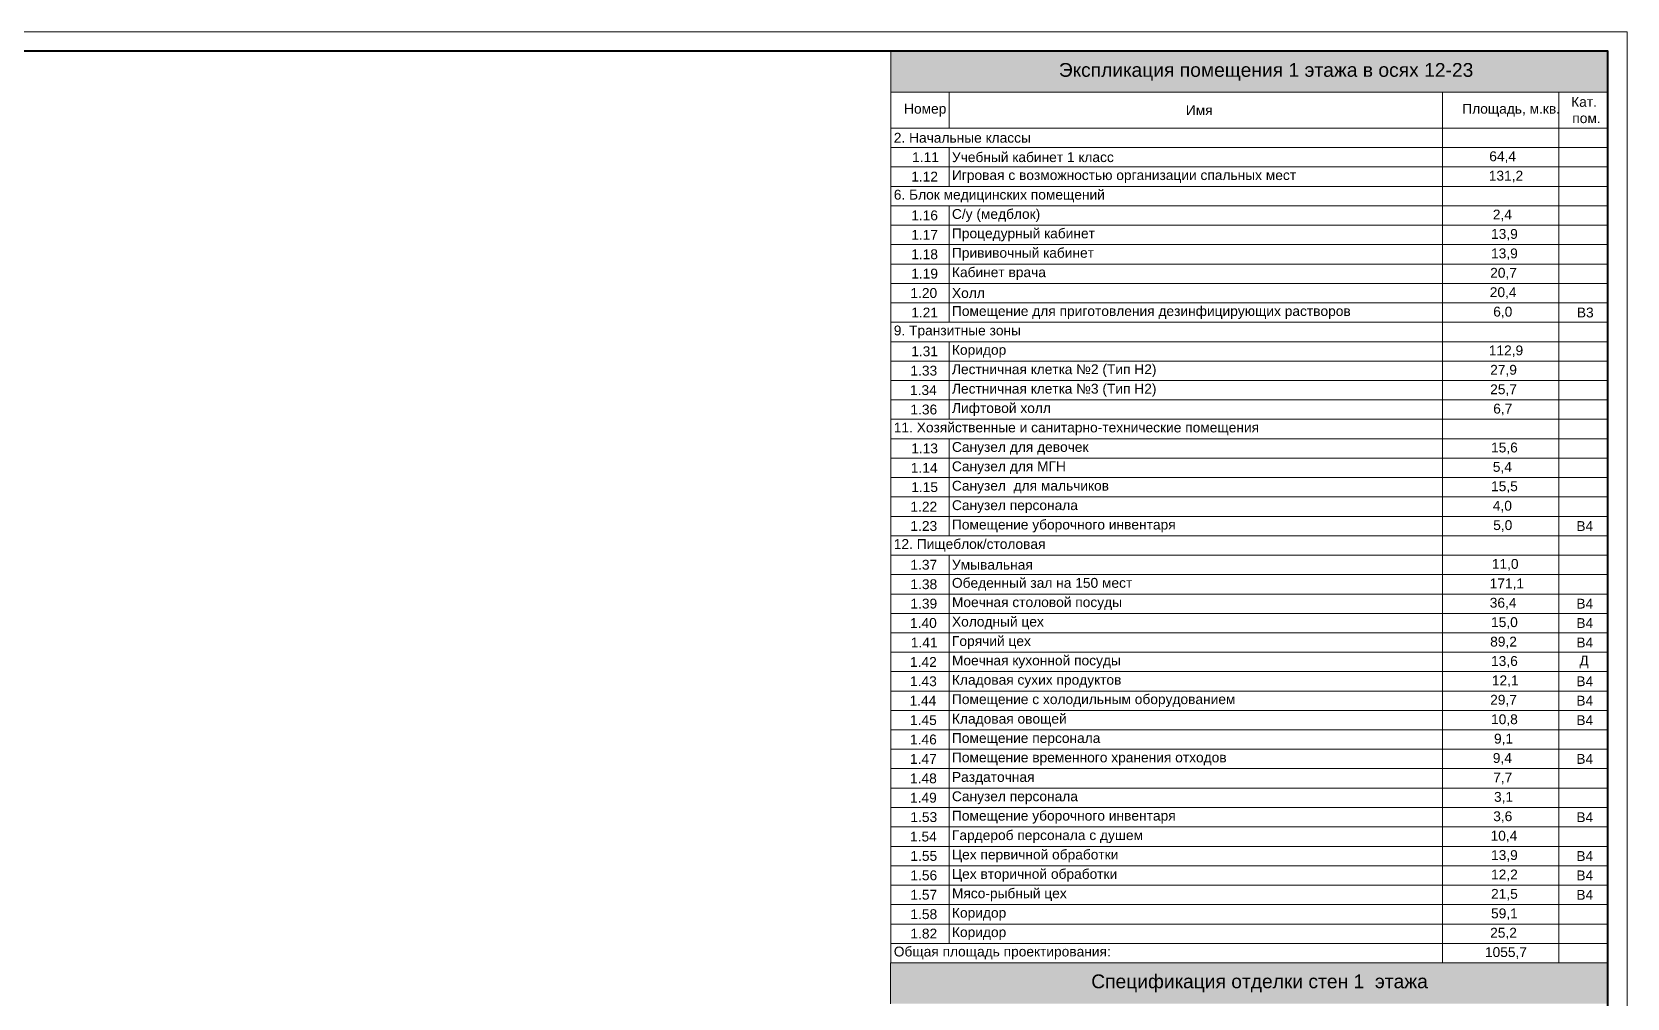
# Model space of a CAD drawing. Header units: millimetres. Extents: x -3817 to 677485, y -22715 to 103890.
# Drawn here: x 3606 to 5227, y -18451 to -17469 of the extents above; entities that cross this region are included whole.
import ezdxf

# ---------------------------------------------------------------- set-up
doc = ezdxf.new("R2010")
doc.units = ezdxf.units.MM
doc.layers.add('PDF _Геометрия', color=7, linetype='Continuous', true_color=0x1d1d1d)
doc.layers.add('PDF _Сплошная заливка', color=7, linetype='Continuous', true_color=0xffffff)
doc.layers.add('PDF _Текст', color=7, linetype='Continuous')
doc.styles.add('PDF GOST-Common', font='arial.ttf')

msp = doc.modelspace()

# ---------------------------------------------------------------- linework, layer by layer
at = {"layer": 'PDF _Геометрия', "color": 7, "lineweight": 9}
for points in [[(5227.1, -17468.5), (1916.2, -17468.5), (1916.2, -19807), (5227.1, -19807)], [(4479.1, -18414.7), (4479.1, -18395), (4538.1, -18395), (5039.7, -18395), (5157.8, -18395), (5207.5, -18395), (5207.5, -18414.7), (5157.8, -18414.7), (5039.7, -18414.7), (4538.1, -18414.7)]]:
    msp.add_lwpolyline(points, close=True, dxfattribs=at)
at = {"layer": 'PDF _Геометрия', "color": 7, "lineweight": 40}
msp.add_lwpolyline([(5207.5, -19787.3), (5207.5, -17488.2), (1995, -17488.2), (1995, -19787.3)], close=True, dxfattribs=at)
at = {"layer": 'PDF _Геометрия', "color": 7, "lineweight": 9}
for points in [[(4479.1, -17529.9), (4479.1, -17488.2), (5207.5, -17488.2), (5207.5, -17529.9), (5207.5, -17566.4)], [(5207.5, -17529.9), (4479.1, -17529.9), (4479.1, -17566.4)], [(4538.1, -17529.9), (4538.1, -17566.4)], [(5039.7, -17529.9), (5039.7, -17566.4), (5039.7, -17586.1), (5039.7, -17605.8), (5039.7, -17625.6), (5039.7, -17645.3), (5039.7, -17665), (5039.7, -17684.7), (5039.7, -17704.5), (5039.7, -17724.2), (5039.7, -17743.9), (5039.7, -17763.7), (5039.7, -17783.4), (5039.7, -17803.1), (5039.7, -17822.9), (5039.7, -17842.6), (5039.7, -17862.3), (5039.7, -17882), (5039.7, -17901.8), (5039.7, -17921.5), (5039.7, -17941.2), (5039.7, -17961), (5039.7, -17980.7), (5039.7, -18000.4), (5039.7, -18020.2), (5039.7, -18039.9), (5039.7, -18059.6), (5039.7, -18079.3), (5039.7, -18099.1), (5039.7, -18118.8), (5039.7, -18138.5), (5039.7, -18158.3), (5039.7, -18178), (5039.7, -18197.7), (5039.7, -18217.4), (5039.7, -18237.2), (5039.7, -18256.9), (5039.7, -18276.6), (5039.7, -18296.4), (5039.7, -18316.1), (5039.7, -18335.8), (5039.7, -18355.6), (5039.7, -18375.3), (5039.7, -18395), (5039.7, -18414.7)], [(5157.8, -17529.9), (5157.8, -17566.4), (5157.8, -17586.1), (5157.8, -17605.8), (5157.8, -17625.6), (5157.8, -17645.3), (5157.8, -17665), (5157.8, -17684.7), (5157.8, -17704.5), (5157.8, -17724.2), (5157.8, -17743.9), (5157.8, -17763.7), (5157.8, -17783.4), (5157.8, -17803.1), (5157.8, -17822.9), (5157.8, -17842.6), (5157.8, -17862.3), (5157.8, -17882), (5157.8, -17901.8), (5157.8, -17921.5), (5157.8, -17941.2), (5157.8, -17961), (5157.8, -17980.7), (5157.8, -18000.4), (5157.8, -18020.2), (5157.8, -18039.9), (5157.8, -18059.6), (5157.8, -18079.3), (5157.8, -18099.1), (5157.8, -18118.8), (5157.8, -18138.5), (5157.8, -18158.3), (5157.8, -18178), (5157.8, -18197.7), (5157.8, -18217.4), (5157.8, -18237.2), (5157.8, -18256.9), (5157.8, -18276.6), (5157.8, -18296.4), (5157.8, -18316.1), (5157.8, -18335.8), (5157.8, -18355.6), (5157.8, -18375.3), (5157.8, -18395), (5157.8, -18414.7)], [(5207.5, -17586.1), (5207.5, -17566.4), (5157.8, -17566.4), (5039.7, -17566.4), (4538.1, -17566.4), (4479.1, -17566.4), (4479.1, -17586.1)], [(5207.5, -17605.8), (5207.5, -17586.1), (5157.8, -17586.1), (5039.7, -17586.1), (4538.1, -17586.1), (4479.1, -17586.1), (4479.1, -17605.8)], [(4538.1, -17586.1), (4538.1, -17605.8), (4538.1, -17625.6)], [(5207.5, -17625.6), (5207.5, -17605.8), (5157.8, -17605.8), (5039.7, -17605.8), (4538.1, -17605.8), (4479.1, -17605.8), (4479.1, -17625.6)], [(5207.5, -17645.3), (5207.5, -17625.6), (5157.8, -17625.6), (5039.7, -17625.6), (4538.1, -17625.6), (4479.1, -17625.6), (4479.1, -17645.3)], [(5207.5, -17665), (5207.5, -17645.3), (5157.8, -17645.3), (5039.7, -17645.3), (4538.1, -17645.3), (4479.1, -17645.3), (4479.1, -17665)], [(4538.1, -17645.3), (4538.1, -17665), (4538.1, -17684.7), (4538.1, -17704.5), (4538.1, -17724.2), (4538.1, -17743.9), (4538.1, -17763.7)], [(5207.5, -17684.7), (5207.5, -17665), (5157.8, -17665), (5039.7, -17665), (4538.1, -17665), (4479.1, -17665), (4479.1, -17684.7)], [(5207.5, -17704.5), (5207.5, -17684.7), (5157.8, -17684.7), (5039.7, -17684.7), (4538.1, -17684.7), (4479.1, -17684.7), (4479.1, -17704.5)], [(5207.5, -17724.2), (5207.5, -17704.5), (5157.8, -17704.5), (5039.7, -17704.5), (4538.1, -17704.5), (4479.1, -17704.5), (4479.1, -17724.2)], [(5207.5, -17743.9), (5207.5, -17724.2), (5157.8, -17724.2), (5039.7, -17724.2), (4538.1, -17724.2), (4479.1, -17724.2), (4479.1, -17743.9)], [(5207.5, -17763.7), (5207.5, -17743.9), (5157.8, -17743.9), (5039.7, -17743.9), (4538.1, -17743.9), (4479.1, -17743.9), (4479.1, -17763.7)], [(5207.5, -17783.4), (5207.5, -17763.7), (5157.8, -17763.7), (5039.7, -17763.7), (4538.1, -17763.7), (4479.1, -17763.7), (4479.1, -17783.4)], [(5207.5, -17803.1), (5207.5, -17783.4), (5157.8, -17783.4), (5039.7, -17783.4), (4538.1, -17783.4), (4479.1, -17783.4), (4479.1, -17803.1)], [(4538.1, -17783.4), (4538.1, -17803.1), (4538.1, -17822.9), (4538.1, -17842.6), (4538.1, -17862.3)], [(5207.5, -17822.9), (5207.5, -17803.1), (5157.8, -17803.1), (5039.7, -17803.1), (4538.1, -17803.1), (4479.1, -17803.1), (4479.1, -17822.9)], [(5207.5, -17842.6), (5207.5, -17822.9), (5157.8, -17822.9), (5039.7, -17822.9), (4538.1, -17822.9), (4479.1, -17822.9), (4479.1, -17842.6)], [(5207.5, -17862.3), (5207.5, -17842.6), (5157.8, -17842.6), (5039.7, -17842.6), (4538.1, -17842.6), (4479.1, -17842.6), (4479.1, -17862.3)], [(5207.5, -17882), (5207.5, -17862.3), (5157.8, -17862.3), (5039.7, -17862.3), (4538.1, -17862.3), (4479.1, -17862.3), (4479.1, -17882)], [(5207.5, -17901.8), (5207.5, -17882), (5157.8, -17882), (5039.7, -17882), (4538.1, -17882), (4479.1, -17882), (4479.1, -17901.8)], [(4538.1, -17882), (4538.1, -17901.8), (4538.1, -17921.5), (4538.1, -17941.2), (4538.1, -17961), (4538.1, -17980.7)], [(5207.5, -17921.5), (5207.5, -17901.8), (5157.8, -17901.8), (5039.7, -17901.8), (4538.1, -17901.8), (4479.1, -17901.8), (4479.1, -17921.5)], [(5207.5, -17941.2), (5207.5, -17921.5), (5157.8, -17921.5), (5039.7, -17921.5), (4538.1, -17921.5), (4479.1, -17921.5), (4479.1, -17941.2)], [(5207.5, -17961), (5207.5, -17941.2), (5157.8, -17941.2), (5039.7, -17941.2), (4538.1, -17941.2), (4479.1, -17941.2), (4479.1, -17961)], [(5207.5, -17980.7), (5207.5, -17961), (5157.8, -17961), (5039.7, -17961), (4538.1, -17961), (4479.1, -17961), (4479.1, -17980.7)], [(5207.5, -18000.4), (5207.5, -17980.7), (5157.8, -17980.7), (5039.7, -17980.7), (4538.1, -17980.7), (4479.1, -17980.7), (4479.1, -18000.4)], [(5207.5, -18020.2), (5207.5, -18000.4), (5157.8, -18000.4), (5039.7, -18000.4), (4538.1, -18000.4), (4479.1, -18000.4), (4479.1, -18020.2)], [(4538.1, -18000.4), (4538.1, -18020.2), (4538.1, -18039.9), (4538.1, -18059.6), (4538.1, -18079.3), (4538.1, -18099.1), (4538.1, -18118.8), (4538.1, -18138.5), (4538.1, -18158.3), (4538.1, -18178), (4538.1, -18197.7), (4538.1, -18217.4), (4538.1, -18237.2), (4538.1, -18256.9), (4538.1, -18276.6), (4538.1, -18296.4), (4538.1, -18316.1), (4538.1, -18335.8), (4538.1, -18355.6), (4538.1, -18375.3), (4538.1, -18395)], [(5207.5, -18039.9), (5207.5, -18020.2), (5157.8, -18020.2), (5039.7, -18020.2), (4538.1, -18020.2), (4479.1, -18020.2), (4479.1, -18039.9)], [(5207.5, -18059.6), (5207.5, -18039.9), (5157.8, -18039.9), (5039.7, -18039.9), (4538.1, -18039.9), (4479.1, -18039.9), (4479.1, -18059.6)], [(5207.5, -18079.3), (5207.5, -18059.6), (5157.8, -18059.6), (5039.7, -18059.6), (4538.1, -18059.6), (4479.1, -18059.6), (4479.1, -18079.3)], [(5207.5, -18099.1), (5207.5, -18079.3), (5157.8, -18079.3), (5039.7, -18079.3), (4538.1, -18079.3), (4479.1, -18079.3), (4479.1, -18099.1)], [(5207.5, -18118.8), (5207.5, -18099.1), (5157.8, -18099.1), (5039.7, -18099.1), (4538.1, -18099.1), (4479.1, -18099.1), (4479.1, -18118.8)], [(5207.5, -18138.5), (5207.5, -18118.8), (5157.8, -18118.8), (5039.7, -18118.8), (4538.1, -18118.8), (4479.1, -18118.8), (4479.1, -18138.5)], [(5207.5, -18158.3), (5207.5, -18138.5), (5157.8, -18138.5), (5039.7, -18138.5), (4538.1, -18138.5), (4479.1, -18138.5), (4479.1, -18158.3)], [(5207.5, -18178), (5207.5, -18158.3), (5157.8, -18158.3), (5039.7, -18158.3), (4538.1, -18158.3), (4479.1, -18158.3), (4479.1, -18178)], [(5207.5, -18197.7), (5207.5, -18178), (5157.8, -18178), (5039.7, -18178), (4538.1, -18178), (4479.1, -18178), (4479.1, -18197.7)], [(5207.5, -18217.4), (5207.5, -18197.7), (5157.8, -18197.7), (5039.7, -18197.7), (4538.1, -18197.7), (4479.1, -18197.7), (4479.1, -18217.4)], [(5207.5, -18237.2), (5207.5, -18217.4), (5157.8, -18217.4), (5039.7, -18217.4), (4538.1, -18217.4), (4479.1, -18217.4), (4479.1, -18237.2)], [(5207.5, -18256.9), (5207.5, -18237.2), (5157.8, -18237.2), (5039.7, -18237.2), (4538.1, -18237.2), (4479.1, -18237.2), (4479.1, -18256.9)], [(5207.5, -18276.6), (5207.5, -18256.9), (5157.8, -18256.9), (5039.7, -18256.9), (4538.1, -18256.9), (4479.1, -18256.9), (4479.1, -18276.6)], [(5207.5, -18296.4), (5207.5, -18276.6), (5157.8, -18276.6), (5039.7, -18276.6), (4538.1, -18276.6), (4479.1, -18276.6), (4479.1, -18296.4)], [(5207.5, -18316.1), (5207.5, -18296.4), (5157.8, -18296.4), (5039.7, -18296.4), (4538.1, -18296.4), (4479.1, -18296.4), (4479.1, -18316.1)], [(5207.5, -18335.8), (5207.5, -18316.1), (5157.8, -18316.1), (5039.7, -18316.1), (4538.1, -18316.1), (4479.1, -18316.1), (4479.1, -18335.8)], [(5207.5, -18355.6), (5207.5, -18335.8), (5157.8, -18335.8), (5039.7, -18335.8), (4538.1, -18335.8), (4479.1, -18335.8), (4479.1, -18355.6)], [(5207.5, -18375.3), (5207.5, -18355.6), (5157.8, -18355.6), (5039.7, -18355.6), (4538.1, -18355.6), (4479.1, -18355.6), (4479.1, -18375.3)], [(5207.5, -18395), (5207.5, -18375.3), (5157.8, -18375.3), (5039.7, -18375.3), (4538.1, -18375.3), (4479.1, -18375.3), (4479.1, -18395)], [(4478.8, -18456.4), (4478.8, -18414.7), (5207.8, -18414.7), (5207.8, -18456.4), (5207.8, -18476.1)]]:
    msp.add_lwpolyline(points, dxfattribs=at)
at = {"layer": 'PDF _Сплошная заливка', "color": 7, "lineweight": 9, "true_color": 0xf0f0f0, "transparency": 33554559}
for points in [[(4479.1, -17488.2), (5207.5, -17488.2), (4479.1, -17529.9), (5207.5, -17529.9)], [(4478.8, -18414.7), (5207.8, -18414.7), (4478.8, -18456.4), (5207.8, -18456.4)]]:
    msp.add_solid(points, dxfattribs=at)

# ---------------------------------------------------------------- texts
at = {"layer": 'PDF _Текст', "attachment_point": 4, "style": 'PDF GOST-Common'}
for s, insert, char_height in [('Экспликация помещения 1 этажа в осях 12-23', (4649.7, -17509.2), 14), ('Кат.', (5170.3, -17539.7), 10), ('Номер', (4492.4, -17548.1), 10), ('Имя', (4778.8, -17548.1), 10), ('Площадь, м.кв.', (5059.7, -17548.1), 10), ('пом.', (5171.5, -17556.3), 10), ('2. Начальные классы', (4482, -17576.2), 10), ('1.11', (4500.6, -17595.9), 10), ('Учебный кабинет 1 класс', (4541.1, -17595.9), 10), ('64,4', (5087.1, -17595.9), 10), ('1.12', (4499.7, -17615.6), 10), ('Игровая с возможностью организации спальных мест', (4541.1, -17615.6), 10), ('131,2', (5086.6, -17615.6), 10), ('6. Блок медицинских помещений', (4482, -17635.4), 10), ('1.16', (4499.7, -17655.1), 10), ('С/у (медблок)', (4541.1, -17655.1), 10), ('2,4', (5090.7, -17655.1), 10), ('Процедурный кабинет', (4541.1, -17674.8), 10), ('1.17', (4499.7, -17674.8), 10), ('13,9', (5088.9, -17674.8), 10), ('1.18', (4499.7, -17694.6), 10), ('Прививочный кабинет', (4541.1, -17694.6), 10), ('13,9', (5088.9, -17694.6), 10), ('1.19', (4499.7, -17714.3), 10), ('Кабинет врача', (4541.1, -17714.3), 10), ('20,7', (5088, -17714.3), 10), ('1.20', (4498.9, -17734), 10), ('Холл', (4541.1, -17734), 10), ('20,4', (5087.6, -17734), 10), ('1.21', (4499.7, -17753.8), 10), ('Помещение для приготовления дезинфицирующих растворов', (4541.1, -17753.8), 10), ('6,0', (5091.1, -17753.8), 10), ('В3', (5176.1, -17753.8), 10), ('9. Транзитные зоны', (4482, -17773.5), 10), ('1.31', (4499.7, -17793.2), 10), ('Коридор', (4541.1, -17793.2), 10), ('112,9', (5086.6, -17793.2), 10), ('1.33', (4498.9, -17812.9), 10), ('Лестничная клетка №2 (Тип Н2)', (4541.1, -17812.9), 10), ('27,9', (5088, -17812.9), 10), ('1.34', (4498.5, -17832.7), 10), ('Лестничная клетка №3 (Тип Н2)', (4541.1, -17832.7), 10), ('25,7', (5088, -17832.7), 10), ('Лифтовой холл', (4541.1, -17852.4), 10), ('6,7', (5091.1, -17852.4), 10), ('1.36', (4498.9, -17852.4), 10), ('11. Хозяйственные и санитарно-технические помещения', (4482, -17872.1), 10), ('1.13', (4499.7, -17891.9), 10), ('Санузел для девочек', (4541.1, -17891.9), 10), ('15,6', (5088.9, -17891.9), 10), ('1.14', (4499.3, -17911.6), 10), ('Санузел для МГН', (4541.1, -17911.6), 10), ('5,4', (5090.7, -17911.6), 10), ('1.15', (4499.7, -17931.3), 10), ('Санузел  для мальчиков', (4541.1, -17931.3), 10), ('15,5', (5088.9, -17931.3), 10), ('1.22', (4498.9, -17951.1), 10), ('Санузел персонала', (4541.1, -17951.1), 10), ('4,0', (5090.7, -17951.1), 10), ('1.23', (4498.9, -17970.8), 10), ('Помещение уборочного инвентаря', (4541.1, -17970.8), 10), ('5,0', (5091.1, -17970.8), 10), ('В4', (5175.6, -17970.8), 10), ('12. Пищеблок/столовая', (4482, -17990.5), 10), ('1.37', (4498.9, -18010.2), 10), ('Умывальная', (4541.1, -18010.2), 10), ('11,0', (5089.7, -18010.2), 10), ('1.38', (4498.9, -18030), 10), ('Обеденный зал на 150 мест', (4541.1, -18030), 10), ('171,1', (5087.5, -18030), 10), ('1.39', (4498.9, -18049.7), 10), ('Моечная столовой посуды', (4541.1, -18049.7), 10), ('36,4', (5087.6, -18049.7), 10), ('В4', (5175.6, -18049.7), 10), ('1.40', (4498.5, -18069.4), 10), ('Холодный цех', (4541.1, -18069.4), 10), ('15,0', (5088.9, -18069.4), 10), ('В4', (5175.6, -18069.4), 10), ('1.41', (4499.3, -18089.2), 10), ('Горячий цех', (4541.1, -18089.2), 10), ('89,2', (5088, -18089.2), 10), ('В4', (5175.6, -18089.2), 10), ('1.42', (4498.5, -18108.9), 10), ('Моечная кухонной посуды', (4541.1, -18108.9), 10), ('13,6', (5088.9, -18108.9), 10), ('Д', (5178.7, -18108.9), 10), ('Кладовая сухих продуктов', (4541.1, -18128.6), 10), ('1.43', (4498.5, -18128.6), 10), ('12,1', (5089.7, -18128.6), 10), ('В4', (5175.6, -18128.6), 10), ('1.44', (4498, -18148.3), 10), ('Помещение с холодильным оборудованием', (4541.1, -18148.3), 10), ('29,7', (5088, -18148.3), 10), ('В4', (5175.6, -18148.3), 10), ('1.45', (4498.5, -18168.1), 10), ('Кладовая овощей', (4541.1, -18168.1), 10), ('10,8', (5088.9, -18168.1), 10), ('В4', (5175.6, -18168.1), 10), ('1.46', (4498.5, -18187.8), 10), ('Помещение персонала', (4541.1, -18187.8), 10), ('9,1', (5091.9, -18187.8), 10), ('1.47', (4498.5, -18207.5), 10), ('Помещение временного хранения отходов', (4541.1, -18207.5), 10), ('9,4', (5090.7, -18207.5), 10), ('В4', (5175.6, -18207.5), 10), ('1.48', (4498.5, -18227.3), 10), ('Раздаточная', (4541.1, -18227.3), 10), ('7,7', (5091.1, -18227.3), 10), ('1.49', (4498.5, -18247), 10), ('Санузел персонала', (4541.1, -18247), 10), ('3,1', (5091.9, -18247), 10), ('1.53', (4498.9, -18266.7), 10), ('Помещение уборочного инвентаря', (4541.1, -18266.7), 10), ('3,6', (5091.1, -18266.7), 10), ('В4', (5175.6, -18266.7), 10), ('1.54', (4498.5, -18286.5), 10), ('Гардероб персонала с душем', (4541.1, -18286.5), 10), ('10,4', (5088.4, -18286.5), 10), ('Цех первичной обработки', (4541.1, -18306.2), 10), ('13,9', (5088.9, -18306.2), 10), ('1.55', (4498.9, -18306.2), 10), ('В4', (5175.6, -18306.2), 10), ('1.56', (4498.9, -18325.9), 10), ('Цех вторичной обработки', (4541.1, -18325.9), 10), ('12,2', (5088.9, -18325.9), 10), ('В4', (5175.6, -18325.9), 10), ('1.57', (4498.9, -18345.6), 10), ('Мясо-рыбный цех', (4541.1, -18345.6), 10), ('21,5', (5088.9, -18345.6), 10), ('В4', (5175.6, -18345.6), 10), ('1.58', (4498.9, -18365.4), 10), ('Коридор', (4541.1, -18365.4), 10), ('59,1', (5088.9, -18365.4), 10), ('1.82', (4498.9, -18385.1), 10), ('Коридор', (4541.1, -18385.1), 10), ('25,2', (5088, -18385.1), 10), ('Общая площадь проектирования:', (4482, -18404.8), 10), ('1055,7', (5082.7, -18404.8), 10), ('Спецификация отделки стен 1  этажа', (4682.6, -18435.7), 14)]:
    msp.add_mtext(s, dxfattribs=dict(at, insert=insert, char_height=char_height))

doc.saveas('drawing.dxf')
